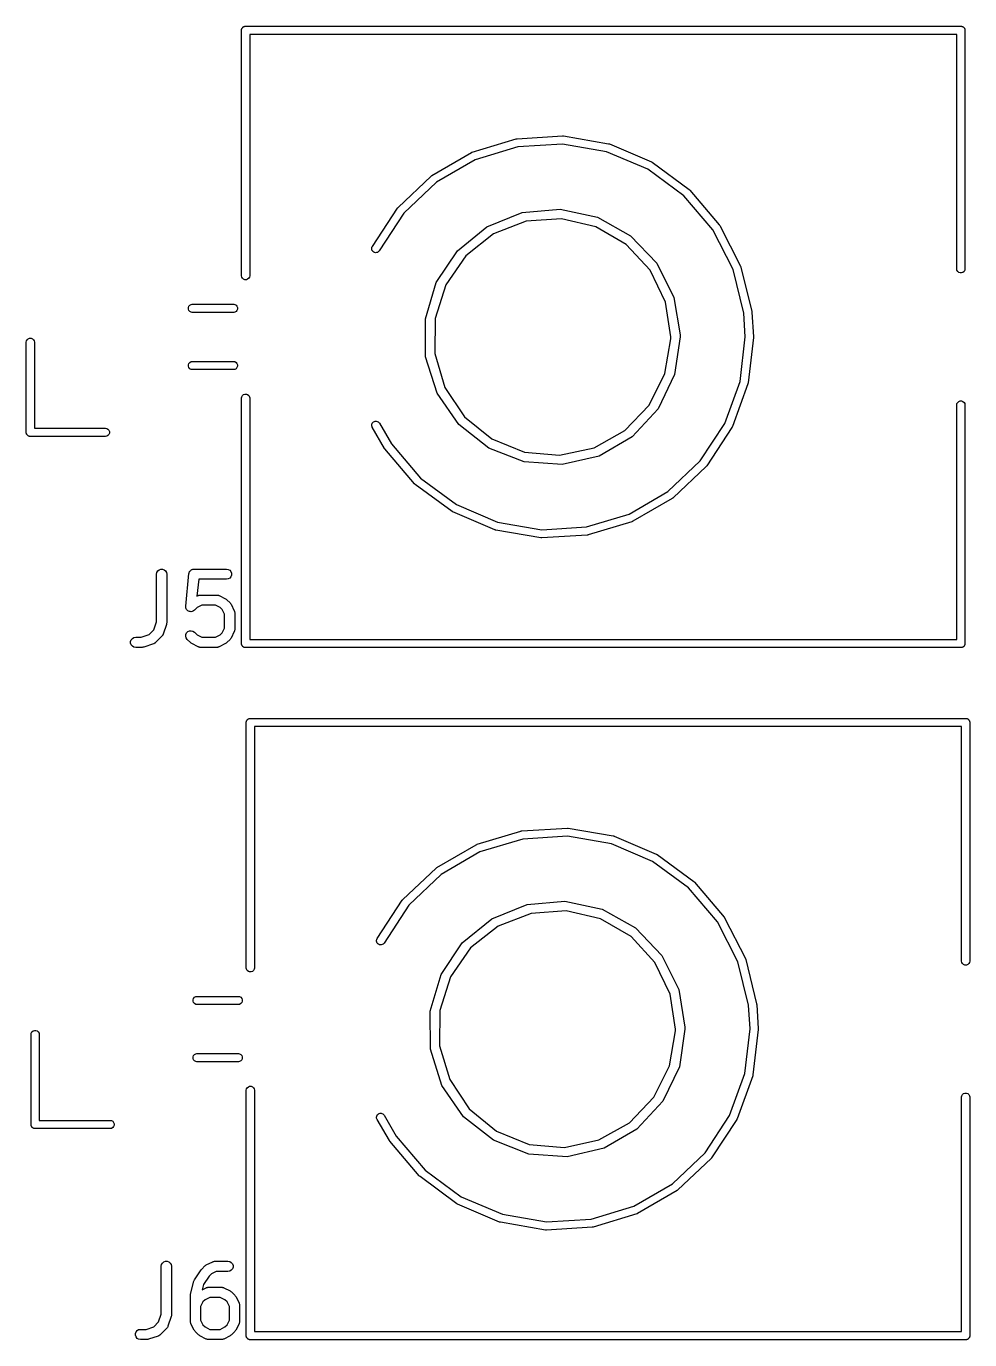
# Model space of a CAD drawing. Extents: x 105.5 to 202.9, y -138.6 to -44.
# Drawn here: x 105.47 to 119.32, y -84.57 to -65.29 of the extents above; entities that cross this region are included whole.
import ezdxf

# ---------------------------------------------------------------- set-up
doc = ezdxf.new("R2010")
doc.units = 0
doc.header["$MEASUREMENT"] = 0
doc.layers.add('BLACK', color=7, linetype='CONTINUOUS')

msp = doc.modelspace()

# ---------------------------------------------------------------- linework, layer by layer
at = {"layer": 'BLACK', "linetype": 'CONTINUOUS'}
for p, q in [((108.63, -65.3394), (108.632, -65.3344)), ((108.63, -65.3447), (108.63, -65.3394)), ((108.63, -65.3448), (108.63, -65.3447)), ((108.63, -68.9552), (108.63, -65.3448)), ((108.632, -65.3344), (108.633, -65.3292)), ((108.633, -65.3292), (108.635, -65.3245)), ((108.635, -65.3245), (108.637, -65.3195)), ((108.637, -65.3195), (108.641, -65.3155)), ((108.641, -65.3155), (108.643, -65.3108)), ((108.643, -65.3108), (108.647, -65.3074)), ((108.647, -65.3074), (108.651, -65.3033)), ((108.651, -65.3033), (108.655, -65.3007)), ((108.655, -65.3007), (108.66, -65.2972)), ((108.66, -65.2972), (108.665, -65.2954)), ((108.665, -65.2954), (108.669, -65.2927)), ((108.669, -65.2927), (108.674, -65.2918)), ((108.674, -65.2918), (108.679, -65.29)), ((108.679, -65.29), (108.685, -65.29)), ((108.685, -65.29), (108.685, -65.29)), ((108.685, -65.29), (119.195, -65.29)), ((119.195, -65.29), (119.201, -65.29)), ((119.195, -65.29), (119.195, -65.29)), ((119.201, -65.29), (119.206, -65.2918)), ((119.206, -65.2918), (119.211, -65.2927)), ((119.211, -65.2927), (119.215, -65.2954)), ((119.215, -65.2954), (119.22, -65.2972)), ((119.22, -65.2972), (119.225, -65.3007)), ((119.225, -65.3007), (119.229, -65.3033)), ((119.229, -65.3033), (119.233, -65.3074)), ((119.233, -65.3074), (119.237, -65.3108)), ((119.237, -65.3108), (119.239, -65.3155)), ((119.239, -65.3155), (119.243, -65.3195)), ((119.243, -65.3195), (119.245, -65.3245)), ((119.245, -65.3245), (119.247, -65.3292)), ((119.247, -65.3292), (119.248, -65.3344)), ((119.248, -65.3344), (119.25, -65.3394)), ((119.25, -65.3394), (119.25, -65.3447)), ((119.25, -65.3447), (119.25, -65.3448)), ((119.25, -65.3448), (119.25, -68.8552)), ((119.13, -65.41), (108.75, -65.41)), ((108.75, -65.41), (108.75, -68.9552)), ((119.13, -68.8552), (119.13, -65.41)), ((112.674, -66.9409), (113.343, -66.8994)), ((113.343, -66.8994), (113.35, -66.8994)), ((113.35, -66.8994), (113.353, -66.8999)), ((113.353, -66.8999), (113.357, -66.9001)), ((113.357, -66.9001), (114.018, -67.0137)), ((112.018, -67.1377), (112.66, -66.9433)), ((112.688, -67.0602), (112.06, -67.2505)), ((112.66, -66.9433), (112.667, -66.9416)), ((112.667, -66.9416), (112.67, -66.9414)), ((112.67, -66.9414), (112.674, -66.9409)), ((113.343, -67.0196), (112.688, -67.0602)), ((113.99, -67.1307), (113.343, -67.0196)), ((114.018, -67.0137), (114.018, -67.0137)), ((114.018, -67.0137), (114.018, -67.0137)), ((114.018, -67.0137), (114.025, -67.0154)), ((114.025, -67.0154), (114.028, -67.0167)), ((114.028, -67.0167), (114.031, -67.0176)), ((114.031, -67.0176), (114.648, -67.2801)), ((111.426, -67.48), (112.005, -67.1432)), ((112.06, -67.2505), (111.492, -67.5803)), ((112.005, -67.1432), (112.012, -67.1399)), ((112.012, -67.1399), (112.015, -67.139)), ((112.015, -67.139), (112.018, -67.1377)), ((114.594, -67.3878), (113.99, -67.1307)), ((114.648, -67.2801), (114.654, -67.2834)), ((114.654, -67.2834), (114.657, -67.2854)), ((114.657, -67.2854), (114.66, -67.287)), ((114.66, -67.287), (115.2, -67.6844)), ((115.123, -67.7769), (114.594, -67.3878)), ((110.928, -67.9494), (111.415, -67.4883)), ((111.492, -67.5803), (111.015, -68.0317)), ((111.415, -67.4883), (111.42, -67.4836)), ((111.42, -67.4836), (111.423, -67.4819)), ((111.423, -67.4819), (111.426, -67.48)), ((115.548, -68.2772), (115.123, -67.7769)), ((115.2, -67.6844), (115.206, -67.6892)), ((115.206, -67.6892), (115.208, -67.6917)), ((115.208, -67.6917), (115.21, -67.6939)), ((115.21, -67.6939), (115.644, -68.2049)), ((110.551, -68.5208), (110.919, -67.9601)), ((111.015, -68.0317), (110.652, -68.5866)), ((110.919, -67.9601), (110.923, -67.9542)), ((110.919, -67.9601), (110.919, -67.9601)), ((110.919, -67.9601), (110.919, -67.9601)), ((110.923, -67.9542), (110.926, -67.9519)), ((110.926, -67.9519), (110.928, -67.9494)), ((112.233, -68.2318), (112.751, -68.0219)), ((112.751, -68.0219), (113.308, -67.9737)), ((113.308, -67.9737), (113.855, -68.0914)), ((111.799, -68.5847), (112.233, -68.2318)), ((112.81, -68.1519), (112.328, -68.3386)), ((113.327, -68.1154), (112.81, -68.1519)), ((113.831, -68.2322), (113.327, -68.1154)), ((114.278, -68.4921), (113.831, -68.2322)), ((113.855, -68.0914), (114.342, -68.3645)), ((115.644, -68.2049), (115.649, -68.2108)), ((115.649, -68.2108), (115.65, -68.2137)), ((115.65, -68.2137), (115.652, -68.2164)), ((115.652, -68.2164), (115.957, -68.8136)), ((112.328, -68.3386), (111.922, -68.6589)), ((114.342, -68.3645), (114.728, -68.769)), ((115.847, -68.8619), (115.548, -68.2772)), ((110.542, -68.5468), (110.545, -68.5333)), ((110.542, -68.5607), (110.542, -68.5468)), ((110.545, -68.5742), (110.542, -68.5607)), ((110.545, -68.5333), (110.551, -68.5208)), ((110.551, -68.5866), (110.545, -68.5742)), ((110.56, -68.5973), (110.551, -68.5866)), ((110.571, -68.6056), (110.56, -68.5973)), ((110.584, -68.6112), (110.571, -68.6056)), ((110.598, -68.6136), (110.584, -68.6112)), ((110.612, -68.6129), (110.598, -68.6136)), ((110.625, -68.6089), (110.612, -68.6129)), ((110.637, -68.6021), (110.625, -68.6089)), ((110.647, -68.5926), (110.637, -68.6021)), ((110.652, -68.5866), (110.647, -68.5926)), ((111.489, -69.0495), (111.799, -68.5847)), ((114.629, -68.872), (114.278, -68.4921)), ((111.922, -68.6589), (111.627, -69.0845)), ((114.728, -68.769), (114.978, -69.269)), ((115.957, -68.8136), (115.957, -68.8136)), ((115.957, -68.8136), (115.957, -68.8136)), ((115.957, -68.8136), (115.96, -68.8204)), ((115.96, -68.8204), (115.961, -68.8236)), ((115.961, -68.8236), (115.962, -68.8266)), ((115.962, -68.8266), (116.121, -69.4779)), ((108.633, -68.9708), (108.63, -68.9552)), ((108.643, -68.9892), (108.633, -68.9708)), ((108.66, -69.0028), (108.643, -68.9892)), ((108.679, -69.01), (108.66, -69.0028)), ((108.701, -69.01), (108.679, -69.01)), ((108.72, -69.0028), (108.701, -69.01)), ((108.737, -68.9892), (108.72, -69.0028)), ((108.747, -68.9708), (108.737, -68.9892)), ((108.75, -68.9552), (108.747, -68.9708)), ((114.853, -69.3384), (114.629, -68.872)), ((116.003, -69.5012), (115.847, -68.8619)), ((119.133, -68.8708), (119.13, -68.8552)), ((119.143, -68.8892), (119.133, -68.8708)), ((119.16, -68.9028), (119.143, -68.8892)), ((119.179, -68.91), (119.16, -68.9028)), ((119.201, -68.91), (119.179, -68.91)), ((119.22, -68.9028), (119.201, -68.91)), ((119.237, -68.8892), (119.22, -68.9028)), ((119.247, -68.8708), (119.237, -68.8892)), ((119.25, -68.8552), (119.247, -68.8708)), ((111.329, -69.5851), (111.489, -69.0495)), ((111.627, -69.0845), (111.471, -69.5778)), ((107.85, -69.4194), (107.857, -69.3995)), ((107.857, -69.3995), (107.871, -69.3833)), ((107.871, -69.3833), (107.889, -69.3727)), ((107.889, -69.3727), (107.905, -69.37)), ((107.905, -69.37), (108.515, -69.37)), ((108.515, -69.37), (108.531, -69.3727)), ((108.531, -69.3727), (108.549, -69.3833)), ((108.549, -69.3833), (108.563, -69.3995)), ((108.563, -69.3995), (108.57, -69.4194)), ((114.93, -69.85), (114.853, -69.3384)), ((114.978, -69.269), (115.07, -69.8205)), ((107.85, -69.4406), (107.85, -69.4194)), ((107.857, -69.4605), (107.85, -69.4406)), ((107.871, -69.4767), (107.857, -69.4605)), ((107.889, -69.4873), (107.871, -69.4767)), ((107.905, -69.49), (107.889, -69.4873)), ((108.515, -69.49), (107.905, -69.49)), ((108.531, -69.4873), (108.515, -69.49)), ((108.549, -69.4767), (108.531, -69.4873)), ((108.563, -69.4605), (108.549, -69.4767)), ((108.57, -69.4406), (108.563, -69.4605)), ((108.57, -69.4194), (108.57, -69.4406)), ((111.333, -70.1441), (111.329, -69.5851)), ((111.471, -69.5778), (111.467, -70.0952)), ((116.025, -69.8484), (116.003, -69.5012)), ((116.121, -69.4779), (116.122, -69.4852)), ((116.122, -69.4852), (116.122, -69.4869)), ((116.122, -69.4869), (116.123, -69.4885)), ((116.123, -69.4885), (116.145, -69.8463)), ((105.47, -69.9248), (105.473, -69.9092)), ((105.47, -71.2552), (105.47, -69.9248)), ((105.473, -69.9092), (105.483, -69.8908)), ((105.483, -69.8908), (105.5, -69.8772)), ((105.5, -69.8772), (105.519, -69.87)), ((105.519, -69.87), (105.541, -69.87)), ((105.541, -69.87), (105.56, -69.8772)), ((105.56, -69.8772), (105.577, -69.8908)), ((105.577, -69.8908), (105.587, -69.9092)), ((105.587, -69.9092), (105.59, -69.9248)), ((105.59, -69.9248), (105.59, -71.19)), ((114.845, -70.3877), (114.93, -69.8773)), ((114.93, -69.8773), (114.93, -69.85)), ((115.07, -69.85), (114.987, -70.4028)), ((115.07, -69.8205), (115.07, -69.85)), ((115.949, -70.5021), (116.025, -69.8484)), ((116.145, -69.8569), (116.067, -70.5229)), ((116.145, -69.8463), (116.145, -69.8537)), ((116.145, -69.8537), (116.145, -69.8553)), ((116.145, -69.8553), (116.145, -69.8569)), ((111.502, -70.6771), (111.333, -70.1441)), ((111.467, -70.0952), (111.616, -70.5909)), ((107.85, -70.2594), (107.857, -70.2395)), ((107.85, -70.2806), (107.85, -70.2594)), ((107.857, -70.3005), (107.85, -70.2806)), ((107.857, -70.2395), (107.871, -70.2233)), ((107.871, -70.3167), (107.857, -70.3005)), ((107.871, -70.2233), (107.889, -70.2127)), ((107.889, -70.3273), (107.871, -70.3167)), ((107.889, -70.2127), (107.905, -70.21)), ((107.905, -70.33), (107.889, -70.3273)), ((107.905, -70.21), (108.515, -70.21)), ((108.515, -70.33), (107.905, -70.33)), ((108.515, -70.21), (108.531, -70.2127)), ((108.531, -70.3273), (108.515, -70.33)), ((108.531, -70.2127), (108.549, -70.2233)), ((108.549, -70.3167), (108.531, -70.3273)), ((108.549, -70.2233), (108.563, -70.2395)), ((108.563, -70.3005), (108.549, -70.3167)), ((108.563, -70.2395), (108.57, -70.2594)), ((108.57, -70.2806), (108.563, -70.3005)), ((108.57, -70.2594), (108.57, -70.2806)), ((114.614, -70.8505), (114.845, -70.3877)), ((114.987, -70.4028), (114.745, -70.9067)), ((115.725, -71.1192), (115.949, -70.5021)), ((116.064, -70.5365), (115.835, -71.1667)), ((116.066, -70.5303), (116.064, -70.5333)), ((116.064, -70.5333), (116.064, -70.5365)), ((116.067, -70.5229), (116.066, -70.5303)), ((108.63, -70.7448), (108.633, -70.7292)), ((108.63, -74.3394), (108.63, -70.7448)), ((108.633, -70.7292), (108.643, -70.7108)), ((108.643, -70.7108), (108.66, -70.6972)), ((108.66, -70.6972), (108.679, -70.69)), ((108.679, -70.69), (108.701, -70.69)), ((108.701, -70.69), (108.72, -70.6972)), ((108.72, -70.6972), (108.737, -70.7108)), ((108.737, -70.7108), (108.747, -70.7292)), ((108.747, -70.7292), (108.75, -70.7448)), ((108.75, -70.7448), (108.75, -74.29)), ((111.82, -71.1369), (111.502, -70.6771)), ((111.616, -70.5909), (111.903, -71.021)), ((114.256, -71.2249), (114.614, -70.8505)), ((114.745, -70.9067), (114.365, -71.3172)), ((119.13, -70.8448), (119.133, -70.8292)), ((119.13, -74.29), (119.13, -70.8448)), ((119.133, -70.8292), (119.143, -70.8108)), ((119.143, -70.8108), (119.16, -70.7972)), ((119.16, -70.7972), (119.179, -70.79)), ((119.179, -70.79), (119.201, -70.79)), ((119.201, -70.79), (119.22, -70.7972)), ((119.22, -70.7972), (119.237, -70.8108)), ((119.237, -70.8108), (119.247, -70.8292)), ((119.247, -70.8292), (119.25, -70.8448)), ((119.25, -70.8448), (119.25, -74.3552)), ((110.542, -71.1425), (110.544, -71.1289)), ((110.542, -71.1564), (110.542, -71.1425)), ((110.544, -71.1289), (110.55, -71.1161)), ((110.55, -71.1161), (110.558, -71.105)), ((110.558, -71.105), (110.569, -71.0961)), ((110.569, -71.0961), (110.581, -71.0899)), ((110.581, -71.0899), (110.594, -71.0867)), ((110.594, -71.0867), (110.608, -71.0867)), ((110.608, -71.0867), (110.622, -71.0899)), ((110.622, -71.0899), (110.634, -71.0961)), ((110.634, -71.0961), (110.645, -71.105)), ((110.645, -71.105), (110.653, -71.1161)), ((110.653, -71.1161), (110.831, -71.4215)), ((112.259, -71.483), (111.82, -71.1369)), ((111.903, -71.021), (112.304, -71.3477)), ((115.365, -71.6682), (115.725, -71.1192)), ((105.47, -71.2553), (105.47, -71.2552)), ((105.47, -71.2606), (105.47, -71.2553)), ((105.472, -71.2656), (105.47, -71.2606)), ((105.473, -71.2708), (105.472, -71.2656)), ((105.475, -71.2755), (105.473, -71.2708)), ((105.477, -71.2805), (105.475, -71.2755)), ((105.481, -71.2845), (105.477, -71.2805)), ((105.483, -71.2892), (105.481, -71.2845)), ((105.487, -71.2926), (105.483, -71.2892)), ((105.491, -71.2967), (105.487, -71.2926)), ((105.495, -71.2993), (105.491, -71.2967)), ((105.5, -71.3028), (105.495, -71.2993)), ((105.505, -71.3046), (105.5, -71.3028)), ((105.509, -71.3073), (105.505, -71.3046)), ((105.514, -71.3082), (105.509, -71.3073)), ((105.519, -71.31), (105.514, -71.3082)), ((105.525, -71.31), (105.519, -71.31)), ((106.635, -71.31), (105.525, -71.31)), ((105.525, -71.31), (105.525, -71.31)), ((105.59, -71.19), (106.635, -71.19)), ((106.635, -71.19), (106.651, -71.1927)), ((106.651, -71.3073), (106.635, -71.31)), ((106.651, -71.1927), (106.669, -71.2033)), ((106.669, -71.2967), (106.651, -71.3073)), ((106.669, -71.2033), (106.683, -71.2195)), ((106.683, -71.2805), (106.669, -71.2967)), ((106.683, -71.2195), (106.69, -71.2394)), ((106.69, -71.2606), (106.683, -71.2805)), ((106.69, -71.2394), (106.69, -71.2606)), ((110.546, -71.1698), (110.542, -71.1564)), ((110.55, -71.1764), (110.546, -71.1698)), ((110.73, -71.4864), (110.55, -71.1764)), ((113.805, -71.4777), (114.256, -71.2249)), ((114.365, -71.3172), (113.882, -71.598)), ((115.829, -71.1792), (115.461, -71.7399)), ((115.83, -71.1763), (115.829, -71.1792)), ((115.832, -71.1735), (115.83, -71.1763)), ((115.835, -71.1667), (115.832, -71.1735)), ((110.731, -71.4877), (110.73, -71.4864)), ((110.731, -71.4892), (110.731, -71.4877)), ((110.736, -71.4951), (110.731, -71.4892)), ((111.17, -72.0061), (110.736, -71.4951)), ((110.831, -71.4215), (111.257, -71.9231)), ((112.78, -71.6847), (112.259, -71.483)), ((112.304, -71.3477), (112.784, -71.5419)), ((113.299, -71.5866), (113.805, -71.4777)), ((113.338, -71.7242), (112.78, -71.6847)), ((112.784, -71.5419), (113.299, -71.5866)), ((113.882, -71.598), (113.338, -71.7242)), ((114.888, -72.1197), (115.365, -71.6682)), ((115.452, -71.7506), (114.965, -72.2117)), ((115.454, -71.7481), (115.452, -71.7506)), ((115.457, -71.7458), (115.454, -71.7481)), ((115.461, -71.7399), (115.457, -71.7458)), ((111.172, -72.0083), (111.17, -72.0061)), ((111.174, -72.0108), (111.172, -72.0083)), ((111.18, -72.0156), (111.174, -72.0108)), ((111.72, -72.413), (111.18, -72.0156)), ((111.257, -71.9231), (111.786, -72.3122)), ((114.32, -72.4495), (114.888, -72.1197)), ((114.954, -72.22), (114.375, -72.5568)), ((114.957, -72.2181), (114.954, -72.22)), ((114.96, -72.2164), (114.957, -72.2181)), ((114.965, -72.2117), (114.96, -72.2164)), ((111.723, -72.4146), (111.72, -72.413)), ((111.726, -72.4166), (111.723, -72.4146)), ((111.732, -72.4199), (111.726, -72.4166)), ((112.349, -72.6824), (111.732, -72.4199)), ((111.786, -72.3122), (112.39, -72.5693)), ((113.692, -72.6398), (114.32, -72.4495)), ((112.352, -72.6833), (112.349, -72.6824)), ((112.355, -72.6846), (112.352, -72.6833)), ((112.362, -72.6863), (112.355, -72.6846)), ((112.39, -72.5693), (113.037, -72.6804)), ((113.037, -72.6804), (113.692, -72.6398)), ((114.362, -72.5623), (113.72, -72.7567)), ((114.365, -72.561), (114.362, -72.5623)), ((114.368, -72.5601), (114.365, -72.561)), ((114.375, -72.5568), (114.368, -72.5601)), ((113.023, -72.7999), (112.362, -72.6863)), ((112.362, -72.6863), (112.362, -72.6863)), ((112.362, -72.6863), (112.362, -72.6863)), ((113.027, -72.8001), (113.023, -72.7999)), ((113.03, -72.8006), (113.027, -72.8001)), ((113.037, -72.8006), (113.03, -72.8006)), ((113.706, -72.7591), (113.037, -72.8006)), ((113.71, -72.7586), (113.706, -72.7591)), ((113.713, -72.7584), (113.71, -72.7586)), ((113.72, -72.7567), (113.713, -72.7584)), ((107.419, -73.2674), (107.444, -73.2585)), ((107.444, -73.2585), (107.47, -73.2585)), ((107.47, -73.2585), (107.494, -73.2674)), ((107.902, -73.264), (107.905, -73.2633)), ((107.905, -73.2633), (107.907, -73.2619)), ((107.907, -73.2619), (107.917, -73.2601)), ((107.917, -73.2601), (107.927, -73.2576)), ((107.927, -73.2576), (107.93, -73.2579)), ((107.93, -73.2579), (107.933, -73.2574)), ((107.933, -73.2574), (108.409, -73.2574)), ((108.409, -73.2574), (108.435, -73.2619)), ((108.435, -73.2619), (108.457, -73.2749)), ((107.382, -73.3324), (107.386, -73.3067)), ((107.382, -74.0345), (107.382, -73.3324)), ((107.386, -73.3067), (107.399, -73.2842)), ((107.399, -73.2842), (107.419, -73.2674)), ((107.494, -73.2674), (107.514, -73.2842)), ((107.514, -73.2842), (107.527, -73.3067)), ((107.527, -73.3067), (107.532, -73.3324)), ((107.532, -73.3324), (107.532, -74.0467)), ((107.811, -73.8011), (107.858, -73.3249)), ((107.858, -73.3249), (107.859, -73.3222)), ((107.859, -73.3194), (107.863, -73.3097)), ((107.859, -73.3222), (107.859, -73.3194)), ((107.863, -73.3097), (107.865, -73.2998)), ((107.865, -73.2998), (107.867, -73.2975)), ((107.867, -73.2975), (107.868, -73.2949)), ((107.868, -73.2949), (107.874, -73.287)), ((107.874, -73.287), (107.88, -73.2787)), ((107.88, -73.2787), (107.883, -73.2771)), ((107.883, -73.2771), (107.885, -73.2749)), ((107.885, -73.2749), (107.894, -73.2698)), ((107.894, -73.2698), (107.902, -73.264)), ((108.001, -73.4074), (107.976, -73.6556)), ((108.409, -73.4074), (108.001, -73.4074)), ((108.435, -73.4029), (108.409, -73.4074)), ((108.457, -73.3898), (108.435, -73.4029)), ((108.457, -73.2749), (108.474, -73.2949)), ((108.474, -73.3699), (108.457, -73.3898)), ((108.474, -73.2949), (108.483, -73.3194)), ((108.483, -73.3454), (108.474, -73.3699)), ((108.483, -73.3194), (108.483, -73.3454)), ((107.976, -73.6556), (107.995, -73.6463)), ((107.995, -73.6463), (107.999, -73.645)), ((107.999, -73.645), (108.002, -73.6429)), ((108.002, -73.6429), (108.011, -73.6413)), ((108.011, -73.6413), (108.02, -73.6388)), ((108.02, -73.6388), (108.024, -73.6391)), ((108.024, -73.6391), (108.028, -73.6383)), ((108.028, -73.6383), (108.266, -73.6383)), ((108.266, -73.6383), (108.27, -73.6391)), ((108.27, -73.6391), (108.275, -73.6388)), ((108.275, -73.6388), (108.283, -73.6413)), ((108.283, -73.6413), (108.292, -73.6429)), ((108.292, -73.6429), (108.296, -73.645)), ((108.296, -73.645), (108.3, -73.6463)), ((108.3, -73.6463), (108.395, -73.6939)), ((107.811, -73.8016), (107.811, -73.8011)), ((107.811, -73.802), (107.811, -73.8016)), ((107.812, -73.8145), (107.811, -73.802)), ((107.813, -73.8271), (107.812, -73.8145)), ((107.813, -73.8275), (107.813, -73.8271)), ((107.813, -73.828), (107.813, -73.8275)), ((107.818, -73.8394), (107.813, -73.828)), ((107.823, -73.8508), (107.818, -73.8394)), ((107.977, -73.8226), (107.938, -73.8616)), ((108.046, -73.7883), (107.977, -73.8226)), ((108.248, -73.7883), (108.046, -73.7883)), ((108.317, -73.8226), (108.248, -73.7883)), ((108.347, -73.853), (108.317, -73.8226)), ((108.395, -73.6939), (108.405, -73.701)), ((108.405, -73.701), (108.414, -73.7079)), ((108.414, -73.7079), (108.462, -73.7555)), ((108.462, -73.7555), (108.469, -73.7654)), ((108.469, -73.7654), (108.476, -73.775)), ((108.476, -73.775), (108.524, -73.8703)), ((107.343, -74.149), (107.382, -74.0345)), ((107.824, -73.8512), (107.823, -73.8508)), ((107.824, -73.8516), (107.824, -73.8512)), ((107.833, -73.8605), (107.824, -73.8516)), ((107.841, -73.8695), (107.833, -73.8605)), ((107.842, -73.8697), (107.841, -73.8695)), ((107.842, -73.87), (107.842, -73.8697)), ((107.854, -73.8753), (107.842, -73.87)), ((107.865, -73.8808), (107.854, -73.8753)), ((107.866, -73.881), (107.865, -73.8808)), ((107.865, -73.8808), (107.865, -73.8808)), ((107.878, -73.8821), (107.866, -73.881)), ((107.891, -73.8834), (107.878, -73.8821)), ((107.892, -73.8833), (107.891, -73.8832)), ((107.891, -73.8832), (107.891, -73.8834)), ((107.904, -73.88), (107.892, -73.8833)), ((107.916, -73.8769), (107.904, -73.88)), ((107.917, -73.8765), (107.916, -73.8767)), ((107.916, -73.8767), (107.916, -73.8769)), ((107.927, -73.8693), (107.917, -73.8765)), ((107.938, -73.8623), (107.927, -73.8693)), ((107.938, -73.8616), (107.938, -73.8619)), ((107.938, -73.8619), (107.938, -73.8623)), ((108.382, -73.9215), (108.347, -73.853)), ((108.382, -74.1242), (108.382, -73.9215)), ((108.524, -73.8703), (108.525, -73.8744)), ((108.525, -73.8744), (108.527, -73.8782)), ((108.527, -73.8782), (108.529, -73.8868)), ((108.529, -73.8868), (108.531, -73.8952)), ((108.531, -73.8952), (108.531, -73.8995)), ((108.531, -73.8995), (108.532, -73.9038)), ((108.532, -73.9038), (108.532, -74.1419)), ((107.159, -74.2574), (107.273, -74.2192)), ((107.273, -74.2192), (107.343, -74.149)), ((107.477, -74.2212), (107.472, -74.2284)), ((107.478, -74.217), (107.477, -74.2212)), ((107.48, -74.2132), (107.478, -74.217)), ((107.528, -74.0704), (107.48, -74.2132)), ((107.53, -74.0585), (107.528, -74.0704)), ((107.532, -74.0467), (107.53, -74.0585)), ((107.811, -74.2437), (107.813, -74.2177)), ((107.813, -74.2177), (107.824, -74.1941)), ((107.824, -74.1941), (107.842, -74.1757)), ((107.842, -74.1757), (107.866, -74.1647)), ((107.866, -74.1647), (107.892, -74.1624)), ((107.892, -74.1624), (107.917, -74.1692)), ((107.917, -74.1692), (107.938, -74.1841)), ((107.938, -74.1841), (107.977, -74.2231)), ((107.977, -74.2231), (108.046, -74.2574)), ((108.248, -74.2574), (108.317, -74.2231)), ((108.317, -74.2231), (108.347, -74.1927)), ((108.347, -74.1927), (108.382, -74.1242)), ((108.524, -74.1754), (108.476, -74.2707)), ((108.525, -74.1713), (108.524, -74.1754)), ((108.527, -74.1676), (108.525, -74.1713)), ((108.529, -74.1589), (108.527, -74.1676)), ((108.531, -74.1505), (108.529, -74.1589)), ((108.532, -74.1419), (108.531, -74.1462)), ((108.531, -74.1462), (108.531, -74.1505)), ((107.002, -74.3194), (107.011, -74.2949)), ((107.002, -74.3454), (107.002, -74.3194)), ((107.011, -74.3699), (107.002, -74.3454)), ((107.011, -74.2949), (107.028, -74.2749)), ((107.028, -74.3898), (107.011, -74.3699)), ((107.028, -74.2749), (107.05, -74.2619)), ((107.05, -74.4029), (107.028, -74.3898)), ((107.05, -74.2619), (107.076, -74.2574)), ((107.076, -74.4074), (107.05, -74.4029)), ((107.076, -74.2574), (107.159, -74.2574)), ((107.171, -74.4074), (107.076, -74.4074)), ((107.183, -74.4053), (107.171, -74.4074)), ((107.195, -74.4035), (107.183, -74.4053)), ((107.338, -74.3559), (107.195, -74.4035)), ((107.341, -74.3539), (107.338, -74.3559)), ((107.346, -74.3527), (107.341, -74.3539)), ((107.353, -74.3477), (107.346, -74.3527)), ((107.36, -74.3435), (107.353, -74.3477)), ((107.363, -74.3403), (107.36, -74.3435)), ((107.367, -74.3378), (107.363, -74.3403)), ((107.462, -74.2426), (107.367, -74.3378)), ((107.465, -74.239), (107.462, -74.2426)), ((107.468, -74.2361), (107.465, -74.239)), ((107.472, -74.2284), (107.468, -74.2361)), ((107.817, -74.2688), (107.811, -74.2437)), ((107.832, -74.2902), (107.817, -74.2688)), ((107.88, -74.3378), (107.832, -74.2902)), ((107.89, -74.3447), (107.88, -74.3378)), ((107.899, -74.3518), (107.89, -74.3447)), ((107.995, -74.3995), (107.899, -74.3518)), ((107.999, -74.4007), (107.995, -74.3995)), ((108.002, -74.4029), (107.999, -74.4007)), ((108.011, -74.4044), (108.002, -74.4029)), ((108.02, -74.4069), (108.011, -74.4044)), ((108.024, -74.4066), (108.02, -74.4069)), ((108.028, -74.4074), (108.024, -74.4066)), ((108.266, -74.4074), (108.028, -74.4074)), ((108.046, -74.2574), (108.248, -74.2574)), ((108.27, -74.4066), (108.266, -74.4074)), ((108.275, -74.4069), (108.27, -74.4066)), ((108.283, -74.4044), (108.275, -74.4069)), ((108.292, -74.4029), (108.283, -74.4044)), ((108.296, -74.4007), (108.292, -74.4029)), ((108.3, -74.3995), (108.296, -74.4007)), ((108.395, -74.3518), (108.3, -74.3995)), ((108.405, -74.3447), (108.395, -74.3518)), ((108.414, -74.3378), (108.405, -74.3447)), ((108.462, -74.2902), (108.414, -74.3378)), ((108.469, -74.2803), (108.462, -74.2902)), ((108.476, -74.2707), (108.469, -74.2803)), ((108.63, -74.3606), (108.63, -74.3394)), ((108.632, -74.3656), (108.63, -74.3606)), ((108.633, -74.3708), (108.632, -74.3656)), ((108.635, -74.3755), (108.633, -74.3708)), ((108.637, -74.3805), (108.635, -74.3755)), ((108.641, -74.3845), (108.637, -74.3805)), ((108.643, -74.3892), (108.641, -74.3845)), ((108.647, -74.3926), (108.643, -74.3892)), ((108.651, -74.3967), (108.647, -74.3926)), ((108.655, -74.3993), (108.651, -74.3967)), ((108.66, -74.4028), (108.655, -74.3993)), ((108.665, -74.4046), (108.66, -74.4028)), ((108.669, -74.4073), (108.665, -74.4046)), ((108.674, -74.4082), (108.669, -74.4073)), ((108.679, -74.41), (108.674, -74.4082)), ((108.685, -74.41), (108.679, -74.41)), ((119.195, -74.41), (108.685, -74.41)), ((108.685, -74.41), (108.685, -74.41)), ((108.75, -74.29), (119.13, -74.29)), ((119.201, -74.41), (119.195, -74.41)), ((119.195, -74.41), (119.195, -74.41)), ((119.206, -74.4082), (119.201, -74.41)), ((119.211, -74.4073), (119.206, -74.4082)), ((119.215, -74.4046), (119.211, -74.4073)), ((119.22, -74.4028), (119.215, -74.4046)), ((119.225, -74.3993), (119.22, -74.4028)), ((119.229, -74.3967), (119.225, -74.3993)), ((119.233, -74.3926), (119.229, -74.3967)), ((119.237, -74.3892), (119.233, -74.3926)), ((119.239, -74.3845), (119.237, -74.3892)), ((119.243, -74.3805), (119.239, -74.3845)), ((119.245, -74.3755), (119.243, -74.3805)), ((119.247, -74.3708), (119.245, -74.3755)), ((119.248, -74.3656), (119.247, -74.3708)), ((119.25, -74.3606), (119.248, -74.3656)), ((119.25, -74.3552), (119.25, -74.3553)), ((119.25, -74.3553), (119.25, -74.3606)), ((108.7, -75.4994), (108.702, -75.4944)), ((108.7, -75.5047), (108.7, -75.4994)), ((108.7, -75.5048), (108.7, -75.5047)), ((108.7, -79.1152), (108.7, -75.5048)), ((108.702, -75.4944), (108.703, -75.4892)), ((108.703, -75.4892), (108.705, -75.4845)), ((108.705, -75.4845), (108.707, -75.4795)), ((108.707, -75.4795), (108.711, -75.4755)), ((108.711, -75.4755), (108.713, -75.4708)), ((108.713, -75.4708), (108.717, -75.4674)), ((108.717, -75.4674), (108.721, -75.4633)), ((108.721, -75.4633), (108.725, -75.4607)), ((108.725, -75.4607), (108.73, -75.4572)), ((108.73, -75.4572), (108.735, -75.4554)), ((108.735, -75.4554), (108.739, -75.4527)), ((108.739, -75.4527), (108.744, -75.4518)), ((108.744, -75.4518), (108.749, -75.45)), ((108.749, -75.45), (108.755, -75.45)), ((108.755, -75.45), (108.755, -75.45)), ((108.755, -75.45), (119.265, -75.45)), ((119.2, -75.57), (108.82, -75.57)), ((108.82, -75.57), (108.82, -79.1152)), ((119.2, -79.0152), (119.2, -75.57)), ((119.265, -75.45), (119.271, -75.45)), ((119.265, -75.45), (119.265, -75.45)), ((119.271, -75.45), (119.276, -75.4518)), ((119.276, -75.4518), (119.281, -75.4527)), ((119.281, -75.4527), (119.285, -75.4554)), ((119.285, -75.4554), (119.29, -75.4572)), ((119.29, -75.4572), (119.295, -75.4607)), ((119.295, -75.4607), (119.299, -75.4633)), ((119.299, -75.4633), (119.303, -75.4674)), ((119.303, -75.4674), (119.307, -75.4708)), ((119.307, -75.4708), (119.309, -75.4755)), ((119.309, -75.4755), (119.313, -75.4795)), ((119.313, -75.4795), (119.315, -75.4845)), ((119.315, -75.4845), (119.317, -75.4892)), ((119.317, -75.4892), (119.318, -75.4944)), ((119.318, -75.4944), (119.32, -75.4994)), ((119.32, -75.4994), (119.32, -75.5047)), ((119.32, -75.5047), (119.32, -75.5048)), ((119.32, -75.5048), (119.32, -79.0152)), ((112.088, -77.2977), (112.73, -77.1033)), ((112.73, -77.1033), (112.737, -77.1016)), ((112.737, -77.1016), (112.74, -77.1014)), ((112.74, -77.1014), (112.744, -77.1009)), ((112.744, -77.1009), (113.413, -77.0594)), ((113.413, -77.0594), (113.42, -77.0594)), ((113.42, -77.0594), (113.423, -77.0599)), ((113.423, -77.0599), (113.427, -77.0601)), ((113.427, -77.0601), (114.088, -77.1737)), ((111.496, -77.64), (112.075, -77.3032)), ((112.075, -77.3032), (112.082, -77.2999)), ((112.082, -77.2999), (112.085, -77.299)), ((112.085, -77.299), (112.088, -77.2977)), ((112.758, -77.2202), (112.13, -77.4105)), ((113.413, -77.1796), (112.758, -77.2202)), ((114.06, -77.2907), (113.413, -77.1796)), ((114.664, -77.5478), (114.06, -77.2907)), ((114.088, -77.1737), (114.088, -77.1737)), ((114.088, -77.1737), (114.088, -77.1737)), ((114.088, -77.1737), (114.095, -77.1754)), ((114.095, -77.1754), (114.098, -77.1767)), ((114.098, -77.1767), (114.101, -77.1776)), ((114.101, -77.1776), (114.718, -77.4401)), ((112.13, -77.4105), (111.562, -77.7403)), ((114.718, -77.4401), (114.724, -77.4434)), ((114.724, -77.4434), (114.727, -77.4454)), ((114.727, -77.4454), (114.73, -77.447)), ((114.73, -77.447), (115.27, -77.8444)), ((110.998, -78.1094), (111.485, -77.6483)), ((111.485, -77.6483), (111.49, -77.6436)), ((111.49, -77.6436), (111.493, -77.6419)), ((111.493, -77.6419), (111.496, -77.64)), ((115.193, -77.9369), (114.664, -77.5478)), ((111.562, -77.7403), (111.085, -78.1917)), ((115.27, -77.8444), (115.276, -77.8492)), ((115.276, -77.8492), (115.278, -77.8517)), ((115.278, -77.8517), (115.28, -77.8539)), ((115.28, -77.8539), (115.714, -78.3649)), ((115.618, -78.4372), (115.193, -77.9369)), ((110.621, -78.6808), (110.989, -78.1201)), ((111.085, -78.1917), (110.722, -78.7466)), ((110.989, -78.1201), (110.993, -78.1142)), ((110.989, -78.1201), (110.989, -78.1201)), ((110.989, -78.1201), (110.989, -78.1201)), ((110.993, -78.1142), (110.996, -78.1119)), ((110.996, -78.1119), (110.998, -78.1094)), ((112.303, -78.3918), (112.821, -78.1819)), ((112.821, -78.1819), (113.378, -78.1337)), ((113.397, -78.2754), (112.88, -78.3119)), ((113.378, -78.1337), (113.925, -78.2514)), ((113.901, -78.3922), (113.397, -78.2754)), ((113.925, -78.2514), (114.412, -78.5245)), ((111.869, -78.7447), (112.303, -78.3918)), ((112.88, -78.3119), (112.398, -78.4986)), ((114.348, -78.6521), (113.901, -78.3922)), ((115.917, -79.0219), (115.618, -78.4372)), ((115.714, -78.3649), (115.719, -78.3708)), ((115.719, -78.3708), (115.72, -78.3737)), ((115.72, -78.3737), (115.722, -78.3764)), ((115.722, -78.3764), (116.027, -78.9736)), ((112.398, -78.4986), (111.992, -78.8189)), ((114.699, -79.032), (114.348, -78.6521)), ((114.412, -78.5245), (114.798, -78.929)), ((110.612, -78.7068), (110.615, -78.6933)), ((110.612, -78.7207), (110.612, -78.7068)), ((110.615, -78.7342), (110.612, -78.7207)), ((110.615, -78.6933), (110.621, -78.6808)), ((110.621, -78.7466), (110.615, -78.7342)), ((110.63, -78.7573), (110.621, -78.7466)), ((110.641, -78.7656), (110.63, -78.7573)), ((110.654, -78.7712), (110.641, -78.7656)), ((110.668, -78.7736), (110.654, -78.7712)), ((110.682, -78.7729), (110.668, -78.7736)), ((110.695, -78.7689), (110.682, -78.7729)), ((110.707, -78.7621), (110.695, -78.7689)), ((110.717, -78.7526), (110.707, -78.7621)), ((110.722, -78.7466), (110.717, -78.7526)), ((111.559, -79.2095), (111.869, -78.7447)), ((111.992, -78.8189), (111.697, -79.2445)), ((114.923, -79.4984), (114.699, -79.032)), ((114.798, -78.929), (115.048, -79.429)), ((116.073, -79.6612), (115.917, -79.0219)), ((116.027, -78.9736), (116.027, -78.9736)), ((116.027, -78.9736), (116.027, -78.9736)), ((116.027, -78.9736), (116.03, -78.9804)), ((116.03, -78.9804), (116.031, -78.9836)), ((116.031, -78.9836), (116.032, -78.9866)), ((116.032, -78.9866), (116.191, -79.6379)), ((119.203, -79.0308), (119.2, -79.0152)), ((119.213, -79.0492), (119.203, -79.0308)), ((119.317, -79.0308), (119.307, -79.0492)), ((119.32, -79.0152), (119.317, -79.0308)), ((108.703, -79.1308), (108.7, -79.1152)), ((108.713, -79.1492), (108.703, -79.1308)), ((108.73, -79.1628), (108.713, -79.1492)), ((108.749, -79.17), (108.73, -79.1628)), ((108.771, -79.17), (108.749, -79.17)), ((108.79, -79.1628), (108.771, -79.17)), ((108.807, -79.1492), (108.79, -79.1628)), ((108.817, -79.1308), (108.807, -79.1492)), ((108.82, -79.1152), (108.817, -79.1308)), ((111.399, -79.7451), (111.559, -79.2095)), ((119.23, -79.0628), (119.213, -79.0492)), ((119.249, -79.07), (119.23, -79.0628)), ((119.271, -79.07), (119.249, -79.07)), ((119.29, -79.0628), (119.271, -79.07)), ((119.307, -79.0492), (119.29, -79.0628)), ((111.697, -79.2445), (111.541, -79.7378)), ((115.048, -79.429), (115.14, -79.9805)), ((107.92, -79.5794), (107.927, -79.5595)), ((107.92, -79.6006), (107.92, -79.5794)), ((107.927, -79.6205), (107.92, -79.6006)), ((107.927, -79.5595), (107.941, -79.5433)), ((107.941, -79.6367), (107.927, -79.6205)), ((107.941, -79.5433), (107.959, -79.5327)), ((107.959, -79.5327), (107.975, -79.53)), ((107.975, -79.53), (108.585, -79.53)), ((108.585, -79.53), (108.601, -79.5327)), ((108.601, -79.5327), (108.619, -79.5433)), ((108.619, -79.5433), (108.633, -79.5595)), ((108.633, -79.6205), (108.619, -79.6367)), ((108.633, -79.5595), (108.64, -79.5794)), ((108.64, -79.6006), (108.633, -79.6205)), ((108.64, -79.5794), (108.64, -79.6006)), ((115, -80.01), (114.923, -79.4984)), ((107.959, -79.6473), (107.941, -79.6367)), ((107.975, -79.65), (107.959, -79.6473)), ((108.585, -79.65), (107.975, -79.65)), ((108.601, -79.6473), (108.585, -79.65)), ((108.619, -79.6367), (108.601, -79.6473)), ((111.403, -80.3041), (111.399, -79.7451)), ((111.541, -79.7378), (111.537, -80.2552)), ((116.095, -80.0084), (116.073, -79.6612)), ((116.191, -79.6379), (116.192, -79.6452)), ((116.192, -79.6452), (116.192, -79.6469)), ((116.192, -79.6469), (116.193, -79.6485)), ((116.193, -79.6485), (116.215, -80.0063)), ((115, -80.0373), (115, -80.01)), ((115.14, -80.01), (115.057, -80.5628)), ((115.14, -79.9805), (115.14, -80.01)), ((116.019, -80.6621), (116.095, -80.0084)), ((116.215, -80.0063), (116.215, -80.0137)), ((105.54, -80.0848), (105.543, -80.0692)), ((105.54, -81.4152), (105.54, -80.0848)), ((105.543, -80.0692), (105.553, -80.0508)), ((105.553, -80.0508), (105.57, -80.0372)), ((105.57, -80.0372), (105.589, -80.03)), ((105.589, -80.03), (105.611, -80.03)), ((105.611, -80.03), (105.63, -80.0372)), ((105.63, -80.0372), (105.647, -80.0508)), ((105.647, -80.0508), (105.657, -80.0692)), ((105.657, -80.0692), (105.66, -80.0848)), ((105.66, -80.0848), (105.66, -81.35)), ((114.915, -80.5477), (115, -80.0373)), ((116.215, -80.0169), (116.137, -80.6829)), ((116.215, -80.0137), (116.215, -80.0153)), ((116.215, -80.0153), (116.215, -80.0169)), ((107.927, -80.3995), (107.941, -80.3833)), ((107.941, -80.3833), (107.959, -80.3727)), ((107.959, -80.3727), (107.975, -80.37)), ((107.975, -80.37), (108.585, -80.37)), ((108.585, -80.37), (108.601, -80.3727)), ((108.601, -80.3727), (108.619, -80.3833)), ((108.619, -80.3833), (108.633, -80.3995)), ((111.572, -80.8371), (111.403, -80.3041)), ((111.537, -80.2552), (111.686, -80.7509)), ((107.92, -80.4194), (107.927, -80.3995)), ((107.92, -80.4406), (107.92, -80.4194)), ((107.927, -80.4605), (107.92, -80.4406)), ((107.941, -80.4767), (107.927, -80.4605)), ((107.959, -80.4873), (107.941, -80.4767)), ((107.975, -80.49), (107.959, -80.4873)), ((108.585, -80.49), (107.975, -80.49)), ((108.601, -80.4873), (108.585, -80.49)), ((108.619, -80.4767), (108.601, -80.4873)), ((108.633, -80.4605), (108.619, -80.4767)), ((108.633, -80.3995), (108.64, -80.4194)), ((108.64, -80.4406), (108.633, -80.4605)), ((108.64, -80.4194), (108.64, -80.4406)), ((114.684, -81.0105), (114.915, -80.5477)), ((115.057, -80.5628), (114.815, -81.0667)), ((111.686, -80.7509), (111.973, -81.181)), ((115.795, -81.2792), (116.019, -80.6621)), ((116.134, -80.6965), (115.905, -81.3267)), ((116.136, -80.6903), (116.134, -80.6933)), ((116.134, -80.6933), (116.134, -80.6965)), ((116.137, -80.6829), (116.136, -80.6903)), ((108.7, -80.9048), (108.703, -80.8892)), ((108.7, -84.4994), (108.7, -80.9048)), ((108.703, -80.8892), (108.713, -80.8708)), ((108.713, -80.8708), (108.73, -80.8572)), ((108.73, -80.8572), (108.749, -80.85)), ((108.749, -80.85), (108.771, -80.85)), ((108.771, -80.85), (108.79, -80.8572)), ((108.79, -80.8572), (108.807, -80.8708)), ((108.807, -80.8708), (108.817, -80.8892)), ((108.817, -80.8892), (108.82, -80.9048)), ((108.82, -80.9048), (108.82, -84.45)), ((111.89, -81.2969), (111.572, -80.8371)), ((119.203, -80.9892), (119.213, -80.9708)), ((119.213, -80.9708), (119.23, -80.9572)), ((119.23, -80.9572), (119.249, -80.95)), ((119.249, -80.95), (119.271, -80.95)), ((119.271, -80.95), (119.29, -80.9572)), ((119.29, -80.9572), (119.307, -80.9708)), ((119.307, -80.9708), (119.317, -80.9892)), ((114.326, -81.3849), (114.684, -81.0105)), ((114.815, -81.0667), (114.435, -81.4772)), ((119.2, -81.0048), (119.203, -80.9892)), ((119.2, -84.45), (119.2, -81.0048)), ((119.317, -80.9892), (119.32, -81.0048)), ((119.32, -81.0048), (119.32, -84.5152)), ((105.66, -81.35), (106.705, -81.35)), ((106.705, -81.35), (106.721, -81.3527)), ((106.721, -81.3527), (106.739, -81.3633)), ((110.612, -81.3025), (110.614, -81.2889)), ((110.612, -81.3164), (110.612, -81.3025)), ((110.616, -81.3298), (110.612, -81.3164)), ((110.614, -81.2889), (110.62, -81.2761)), ((110.62, -81.3364), (110.616, -81.3298)), ((110.62, -81.2761), (110.628, -81.265)), ((110.8, -81.6464), (110.62, -81.3364)), ((110.628, -81.265), (110.639, -81.2561)), ((110.639, -81.2561), (110.651, -81.2499)), ((110.651, -81.2499), (110.664, -81.2467)), ((110.664, -81.2467), (110.678, -81.2467)), ((110.678, -81.2467), (110.692, -81.2499)), ((110.692, -81.2499), (110.704, -81.2561)), ((110.704, -81.2561), (110.715, -81.265)), ((110.715, -81.265), (110.723, -81.2761)), ((110.723, -81.2761), (110.901, -81.5815)), ((112.329, -81.643), (111.89, -81.2969)), ((111.973, -81.181), (112.374, -81.5077)), ((115.435, -81.8282), (115.795, -81.2792)), ((115.899, -81.3392), (115.531, -81.8999)), ((115.9, -81.3363), (115.899, -81.3392)), ((115.902, -81.3335), (115.9, -81.3363)), ((115.905, -81.3267), (115.902, -81.3335)), ((105.54, -81.4153), (105.54, -81.4152)), ((105.54, -81.4206), (105.54, -81.4153)), ((105.542, -81.4256), (105.54, -81.4206)), ((105.543, -81.4308), (105.542, -81.4256)), ((105.545, -81.4355), (105.543, -81.4308)), ((105.547, -81.4405), (105.545, -81.4355)), ((105.551, -81.4445), (105.547, -81.4405)), ((105.553, -81.4492), (105.551, -81.4445)), ((105.557, -81.4526), (105.553, -81.4492)), ((105.561, -81.4567), (105.557, -81.4526)), ((105.565, -81.4593), (105.561, -81.4567)), ((105.57, -81.4628), (105.565, -81.4593)), ((105.575, -81.4646), (105.57, -81.4628)), ((105.579, -81.4673), (105.575, -81.4646)), ((105.584, -81.4682), (105.579, -81.4673)), ((105.589, -81.47), (105.584, -81.4682)), ((105.595, -81.47), (105.589, -81.47)), ((106.705, -81.47), (105.595, -81.47)), ((105.595, -81.47), (105.595, -81.47)), ((106.721, -81.4673), (106.705, -81.47)), ((106.739, -81.4567), (106.721, -81.4673)), ((106.739, -81.3633), (106.753, -81.3795)), ((106.753, -81.4405), (106.739, -81.4567)), ((106.753, -81.3795), (106.76, -81.3994)), ((106.76, -81.4206), (106.753, -81.4405)), ((106.76, -81.3994), (106.76, -81.4206)), ((112.374, -81.5077), (112.854, -81.7019)), ((113.875, -81.6377), (114.326, -81.3849)), ((114.435, -81.4772), (113.952, -81.758)), ((110.801, -81.6477), (110.8, -81.6464)), ((110.801, -81.6492), (110.801, -81.6477)), ((110.806, -81.6551), (110.801, -81.6492)), ((111.24, -82.1661), (110.806, -81.6551)), ((110.901, -81.5815), (111.327, -82.0831)), ((112.85, -81.8447), (112.329, -81.643)), ((112.854, -81.7019), (113.369, -81.7466)), ((113.369, -81.7466), (113.875, -81.6377)), ((113.408, -81.8842), (112.85, -81.8447)), ((113.952, -81.758), (113.408, -81.8842)), ((114.958, -82.2797), (115.435, -81.8282)), ((115.522, -81.9106), (115.035, -82.3717)), ((115.524, -81.9081), (115.522, -81.9106)), ((115.527, -81.9058), (115.524, -81.9081)), ((115.531, -81.8999), (115.527, -81.9058)), ((111.327, -82.0831), (111.856, -82.4722)), ((111.242, -82.1683), (111.24, -82.1661)), ((111.244, -82.1708), (111.242, -82.1683)), ((111.25, -82.1756), (111.244, -82.1708)), ((111.79, -82.573), (111.25, -82.1756)), ((114.39, -82.6095), (114.958, -82.2797)), ((111.856, -82.4722), (112.46, -82.7293)), ((115.024, -82.38), (114.445, -82.7168)), ((115.027, -82.3781), (115.024, -82.38)), ((115.03, -82.3764), (115.027, -82.3781)), ((115.035, -82.3717), (115.03, -82.3764)), ((111.793, -82.5746), (111.79, -82.573)), ((111.796, -82.5766), (111.793, -82.5746)), ((111.802, -82.5799), (111.796, -82.5766)), ((112.419, -82.8424), (111.802, -82.5799)), ((113.762, -82.7998), (114.39, -82.6095)), ((112.422, -82.8433), (112.419, -82.8424)), ((112.425, -82.8446), (112.422, -82.8433)), ((112.432, -82.8463), (112.425, -82.8446)), ((113.093, -82.9599), (112.432, -82.8463)), ((112.432, -82.8463), (112.432, -82.8463)), ((112.432, -82.8463), (112.432, -82.8463)), ((112.46, -82.7293), (113.107, -82.8404)), ((113.107, -82.8404), (113.762, -82.7998)), ((114.432, -82.7223), (113.79, -82.9167)), ((114.435, -82.721), (114.432, -82.7223)), ((114.438, -82.7201), (114.435, -82.721)), ((114.445, -82.7168), (114.438, -82.7201)), ((113.097, -82.9601), (113.093, -82.9599)), ((113.1, -82.9606), (113.097, -82.9601)), ((113.107, -82.9606), (113.1, -82.9606)), ((113.776, -82.9191), (113.107, -82.9606)), ((113.78, -82.9186), (113.776, -82.9191)), ((113.783, -82.9184), (113.78, -82.9186)), ((113.79, -82.9167), (113.783, -82.9184)), ((107.452, -83.4924), (107.456, -83.4667)), ((107.456, -83.4667), (107.469, -83.4442)), ((107.469, -83.4442), (107.489, -83.4274)), ((107.489, -83.4274), (107.514, -83.4185)), ((107.514, -83.4185), (107.54, -83.4185)), ((107.54, -83.4185), (107.564, -83.4274)), ((107.564, -83.4274), (107.584, -83.4442)), ((107.584, -83.4442), (107.597, -83.4667)), ((107.597, -83.4667), (107.602, -83.4924)), ((108.093, -83.487), (108.103, -83.4801)), ((108.103, -83.4801), (108.112, -83.4729)), ((108.112, -83.4729), (108.207, -83.4253)), ((108.207, -83.4253), (108.212, -83.4241)), ((108.212, -83.4241), (108.215, -83.4219)), ((108.215, -83.4219), (108.224, -83.4204)), ((108.224, -83.4204), (108.232, -83.4179)), ((108.232, -83.4179), (108.237, -83.4181)), ((108.237, -83.4181), (108.241, -83.4174)), ((108.241, -83.4174), (108.431, -83.4174)), ((108.431, -83.4174), (108.457, -83.4219)), ((108.457, -83.4219), (108.48, -83.4349)), ((108.48, -83.4349), (108.496, -83.4549)), ((108.496, -83.4549), (108.505, -83.4794)), ((108.505, -83.4794), (108.505, -83.5054)), ((107.452, -84.1945), (107.452, -83.4924)), ((107.602, -83.4924), (107.602, -84.2067)), ((107.94, -83.6889), (108.036, -83.546)), ((108.036, -83.546), (108.041, -83.5407)), ((108.041, -83.5407), (108.045, -83.5346)), ((108.045, -83.5346), (108.093, -83.487)), ((108.156, -83.6354), (108.072, -83.7613)), ((108.19, -83.6016), (108.156, -83.6354)), ((108.259, -83.5674), (108.19, -83.6016)), ((108.431, -83.5674), (108.259, -83.5674)), ((108.457, -83.5629), (108.431, -83.5674)), ((108.48, -83.5498), (108.457, -83.5629)), ((108.496, -83.5299), (108.48, -83.5498)), ((108.505, -83.5054), (108.496, -83.5299)), ((107.882, -83.9028), (107.93, -83.7123)), ((107.93, -83.7123), (107.935, -83.7007)), ((107.935, -83.7007), (107.94, -83.6889)), ((108.072, -83.7613), (108.054, -83.8354)), ((108.054, -83.8354), (108.112, -83.8063)), ((108.112, -83.8063), (108.116, -83.805)), ((108.116, -83.805), (108.12, -83.8029)), ((108.12, -83.8029), (108.129, -83.8013)), ((108.129, -83.8013), (108.137, -83.7988)), ((108.137, -83.7988), (108.141, -83.7991)), ((108.141, -83.7991), (108.146, -83.7983)), ((108.146, -83.7983), (108.336, -83.7983)), ((108.336, -83.7983), (108.34, -83.7991)), ((108.34, -83.7991), (108.345, -83.7988)), ((108.345, -83.7988), (108.353, -83.8013)), ((108.353, -83.8013), (108.362, -83.8029)), ((108.362, -83.8029), (108.366, -83.805)), ((108.366, -83.805), (108.37, -83.8063)), ((108.37, -83.8063), (108.465, -83.8539)), ((108.465, -83.8539), (108.475, -83.861)), ((108.475, -83.861), (108.484, -83.8679)), ((108.484, -83.8679), (108.532, -83.9155)), ((107.88, -83.921), (107.882, -83.9119)), ((107.88, -84.3019), (107.88, -83.921)), ((107.882, -83.9119), (107.882, -83.9028)), ((108.064, -84.013), (108.03, -84.0815)), ((108.095, -83.9826), (108.064, -84.013)), ((108.163, -83.9483), (108.095, -83.9826)), ((108.318, -83.9483), (108.163, -83.9483)), ((108.387, -83.9826), (108.318, -83.9483)), ((108.417, -84.013), (108.387, -83.9826)), ((108.452, -84.0815), (108.417, -84.013)), ((108.532, -83.9155), (108.539, -83.9254)), ((108.539, -83.9254), (108.546, -83.935)), ((108.546, -83.935), (108.594, -84.0303)), ((108.594, -84.0303), (108.595, -84.0344)), ((108.595, -84.0344), (108.597, -84.0382)), ((108.597, -84.0382), (108.599, -84.0468)), ((108.599, -84.0468), (108.601, -84.0552)), ((108.601, -84.0552), (108.601, -84.0595)), ((108.601, -84.0595), (108.602, -84.0638)), ((107.413, -84.309), (107.452, -84.1945)), ((107.598, -84.2304), (107.55, -84.3732)), ((107.6, -84.2185), (107.598, -84.2304)), ((107.602, -84.2067), (107.6, -84.2185)), ((108.03, -84.0815), (108.03, -84.2842)), ((108.452, -84.2842), (108.452, -84.0815)), ((108.602, -84.0638), (108.602, -84.3019)), ((107.081, -84.4549), (107.098, -84.4349)), ((107.098, -84.4349), (107.12, -84.4219)), ((107.12, -84.4219), (107.146, -84.4174)), ((107.146, -84.4174), (107.229, -84.4174)), ((107.229, -84.4174), (107.343, -84.3792)), ((107.343, -84.3792), (107.413, -84.309)), ((107.532, -84.4026), (107.437, -84.4978)), ((107.535, -84.399), (107.532, -84.4026)), ((107.538, -84.3961), (107.535, -84.399)), ((107.542, -84.3884), (107.538, -84.3961)), ((107.547, -84.3812), (107.542, -84.3884)), ((107.548, -84.377), (107.547, -84.3812)), ((107.55, -84.3732), (107.548, -84.377)), ((107.881, -84.3062), (107.88, -84.3019)), ((107.881, -84.3105), (107.881, -84.3062)), ((107.883, -84.3189), (107.881, -84.3105)), ((107.885, -84.3276), (107.883, -84.3189)), ((107.887, -84.3313), (107.885, -84.3276)), ((107.888, -84.3354), (107.887, -84.3313)), ((107.936, -84.4307), (107.888, -84.3354)), ((107.943, -84.4403), (107.936, -84.4307)), ((107.95, -84.4502), (107.943, -84.4403)), ((108.03, -84.2842), (108.064, -84.3527)), ((108.064, -84.3527), (108.095, -84.3831)), ((108.095, -84.3831), (108.163, -84.4174)), ((108.163, -84.4174), (108.318, -84.4174)), ((108.318, -84.4174), (108.387, -84.3831)), ((108.387, -84.3831), (108.417, -84.3527)), ((108.417, -84.3527), (108.452, -84.2842)), ((108.539, -84.4403), (108.532, -84.4502)), ((108.546, -84.4307), (108.539, -84.4403)), ((108.594, -84.3354), (108.546, -84.4307)), ((108.595, -84.3313), (108.594, -84.3354)), ((108.597, -84.3276), (108.595, -84.3313)), ((108.599, -84.3189), (108.597, -84.3276)), ((108.601, -84.3105), (108.599, -84.3189)), ((108.602, -84.3019), (108.601, -84.3062)), ((108.601, -84.3062), (108.601, -84.3105)), ((107.072, -84.4794), (107.081, -84.4549)), ((107.072, -84.5054), (107.072, -84.4794)), ((107.081, -84.5299), (107.072, -84.5054)), ((107.098, -84.5498), (107.081, -84.5299)), ((107.12, -84.5629), (107.098, -84.5498)), ((107.146, -84.5674), (107.12, -84.5629)), ((107.241, -84.5674), (107.146, -84.5674)), ((107.253, -84.5653), (107.241, -84.5674)), ((107.265, -84.5635), (107.253, -84.5653)), ((107.408, -84.5159), (107.265, -84.5635)), ((107.411, -84.5139), (107.408, -84.5159)), ((107.416, -84.5127), (107.411, -84.5139)), ((107.423, -84.5077), (107.416, -84.5127)), ((107.43, -84.5035), (107.423, -84.5077)), ((107.433, -84.5003), (107.43, -84.5035)), ((107.437, -84.4978), (107.433, -84.5003)), ((107.997, -84.4978), (107.95, -84.4502)), ((108.007, -84.5047), (107.997, -84.4978)), ((108.017, -84.5118), (108.007, -84.5047)), ((108.112, -84.5595), (108.017, -84.5118)), ((108.116, -84.5607), (108.112, -84.5595)), ((108.12, -84.5629), (108.116, -84.5607)), ((108.129, -84.5644), (108.12, -84.5629)), ((108.137, -84.5669), (108.129, -84.5644)), ((108.141, -84.5666), (108.137, -84.5669)), ((108.146, -84.5674), (108.141, -84.5666)), ((108.336, -84.5674), (108.146, -84.5674)), ((108.34, -84.5666), (108.336, -84.5674)), ((108.345, -84.5669), (108.34, -84.5666)), ((108.353, -84.5644), (108.345, -84.5669)), ((108.362, -84.5629), (108.353, -84.5644)), ((108.366, -84.5607), (108.362, -84.5629)), ((108.37, -84.5595), (108.366, -84.5607)), ((108.465, -84.5118), (108.37, -84.5595)), ((108.475, -84.5047), (108.465, -84.5118)), ((108.484, -84.4978), (108.475, -84.5047)), ((108.532, -84.4502), (108.484, -84.4978)), ((108.7, -84.5206), (108.7, -84.4994)), ((108.702, -84.5256), (108.7, -84.5206)), ((108.703, -84.5308), (108.702, -84.5256)), ((108.705, -84.5354), (108.703, -84.5308)), ((108.707, -84.5405), (108.705, -84.5354)), ((108.711, -84.5445), (108.707, -84.5405)), ((108.713, -84.5492), (108.711, -84.5445)), ((108.717, -84.5526), (108.713, -84.5492)), ((108.721, -84.5567), (108.717, -84.5526)), ((108.725, -84.5593), (108.721, -84.5567)), ((108.73, -84.5628), (108.725, -84.5593)), ((108.735, -84.5646), (108.73, -84.5628)), ((108.739, -84.5673), (108.735, -84.5646)), ((108.744, -84.5682), (108.739, -84.5673)), ((108.749, -84.57), (108.744, -84.5682)), ((108.755, -84.57), (108.749, -84.57)), ((119.265, -84.57), (108.755, -84.57)), ((108.755, -84.57), (108.755, -84.57)), ((108.82, -84.45), (119.2, -84.45)), ((119.271, -84.57), (119.265, -84.57)), ((119.265, -84.57), (119.265, -84.57)), ((119.276, -84.5682), (119.271, -84.57)), ((119.281, -84.5673), (119.276, -84.5682)), ((119.285, -84.5646), (119.281, -84.5673)), ((119.29, -84.5628), (119.285, -84.5646)), ((119.295, -84.5593), (119.29, -84.5628)), ((119.299, -84.5567), (119.295, -84.5593)), ((119.303, -84.5526), (119.299, -84.5567)), ((119.307, -84.5492), (119.303, -84.5526)), ((119.309, -84.5445), (119.307, -84.5492)), ((119.313, -84.5405), (119.309, -84.5445)), ((119.315, -84.5355), (119.313, -84.5405)), ((119.317, -84.5308), (119.315, -84.5355)), ((119.318, -84.5256), (119.317, -84.5308)), ((119.32, -84.5206), (119.318, -84.5256)), ((119.32, -84.5152), (119.32, -84.5153)), ((119.32, -84.5153), (119.32, -84.5206))]:
    msp.add_line(p, q, dxfattribs=at)

doc.saveas('drawing.dxf')
